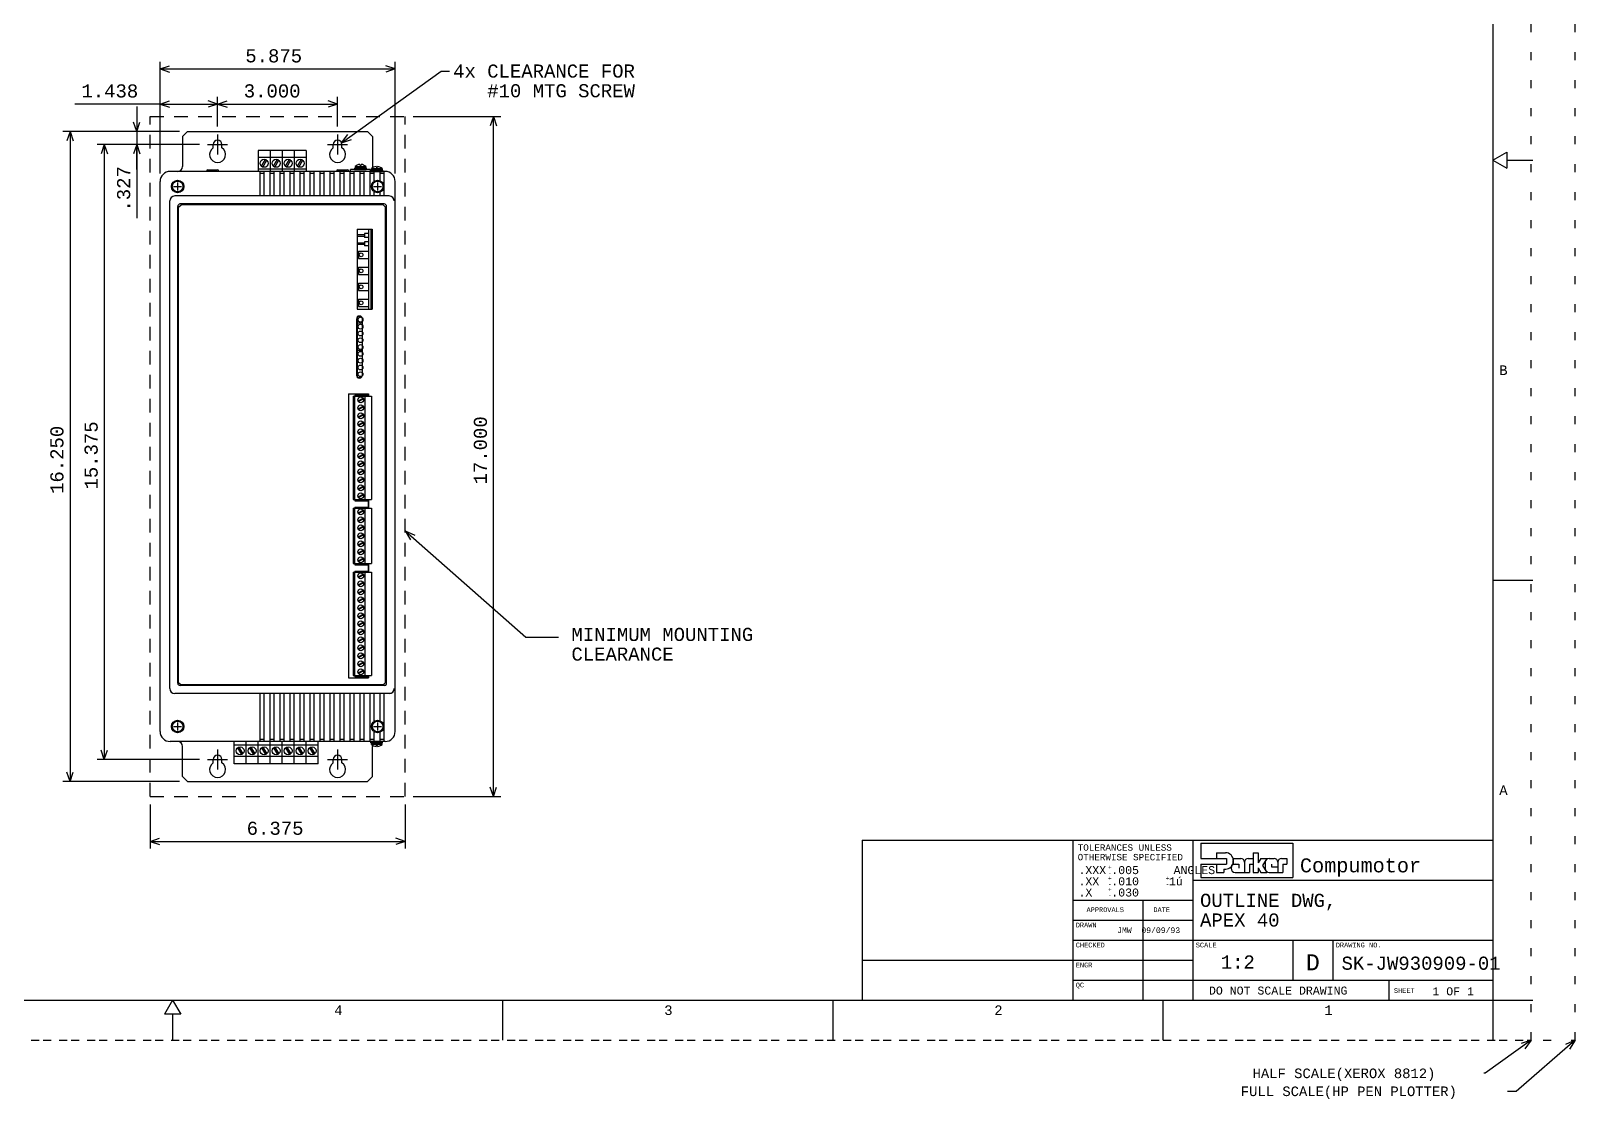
# Model space of a CAD drawing. Extents: x -33.5 to 1, y -1.2 to 21.5.
# Drawn here: x -18.27 to 1.03, y -1.24 to 12.12 of the extents above; entities that cross this region are included whole.
import ezdxf

# ---------------------------------------------------------------- set-up
doc = ezdxf.new("R2010")
doc.units = 0
for name, pattern in [('CENTER', [0.7, 0.4, -0.1, 0.1, -0.1]), ('DASHED', [0.3, 0.17, -0.13]), ('DOT', [0.25, 0, -0.25])]:
    doc.linetypes.add(name, pattern=pattern)
doc.styles.get("Standard").update_dxf_attribs({"font": 'MONOTXT'})

# ---------------------------------------------------------------- blocks, each defined once
blk = doc.blocks.new('*d1')
at = {"layer": 'MC_WHITE'}
for p, q in [((-16.65648, 11.20179), (-17.72256, 11.20179)), ((-16.65648, 10.33436), (-16.65648, 11.29179)), ((-16.65648, 11.20179), (-16.53838, 11.24117)), ((-16.65648, 11.20179), (-16.53838, 11.16242)), ((-16.65648, 11.20179), (-15.93772, 11.20179)), ((-15.93772, 11.20179), (-16.05582, 11.24117)), ((-15.93772, 11.20179), (-16.05582, 11.16242)), ((-15.93772, 10.92064), (-15.93772, 11.29179))]:
    blk.add_line(p, q, dxfattribs=at)
blk.add_text('1.438', height=0.164062, rotation=359.8999, dxfattribs=at).set_placement((-17.6404, 11.28451))
blk = doc.blocks.new('*d2')
at = {"layer": 'MC_WHITE'}
for p, q in [((-15.93772, 10.92064), (-15.93772, 11.29179)), ((-15.93772, 11.20179), (-15.81961, 11.24117)), ((-15.93772, 11.20179), (-15.81961, 11.16242)), ((-15.93772, 11.20179), (-14.43772, 11.20179)), ((-14.43772, 11.20179), (-14.55583, 11.24117)), ((-14.43772, 11.20179), (-14.55583, 11.16242)), ((-14.43772, 10.92064), (-14.43772, 11.29179))]:
    blk.add_line(p, q, dxfattribs=at)
blk.add_text('3.000', height=0.164062, rotation=359.8999, dxfattribs=at).set_placement((-15.61109, 11.28451))
blk = doc.blocks.new('*d3')
at = {"layer": 'MC_GREEN', "color": 3}
for p, q in [((-16.65648, 10.33436), (-16.65648, 11.7301)), ((-16.65648, 11.6401), (-16.53838, 11.67947)), ((-16.65648, 11.6401), (-16.53838, 11.60072)), ((-16.65648, 11.6401), (-13.71896, 11.6401)), ((-13.71896, 11.6401), (-13.83706, 11.67947)), ((-13.71896, 11.6401), (-13.83706, 11.60072)), ((-13.71896, 10.33436), (-13.71896, 11.7301))]:
    blk.add_line(p, q, dxfattribs=at)
blk.add_text('5.875', height=0.164062, rotation=359.8999, dxfattribs=at).set_placement((-15.59157, 11.72282))
blk = doc.blocks.new('*d4')
at = {"layer": 'MC_GREEN', "color": 3}
for p, q in [((-16.94876, 11.17039), (-16.94876, 10.85914)), ((-16.41272, 10.85914), (-17.03876, 10.85914)), ((-16.94876, 10.85914), (-16.98814, 10.97725)), ((-16.94876, 10.85914), (-16.90939, 10.97725)), ((-16.94876, 10.85914), (-16.94876, 10.69564)), ((-16.16272, 10.69564), (-17.03876, 10.69564)), ((-16.94876, 10.69564), (-16.98814, 10.57754)), ((-16.94876, 10.69564), (-16.94876, 9.7756)), ((-16.94876, 10.69564), (-16.90939, 10.57754)), ((-16.94876, 10.3844), (-16.94876, 10.69564))]:
    blk.add_line(p, q, dxfattribs=at)
blk.add_text('.327', height=0.164062, rotation=90, dxfattribs=at).set_placement((-17.03079, 9.857633))
blk = doc.blocks.new('*d5')
at = {"layer": 'MC_GREEN', "color": 3}
for p, q in [((-16.16272, 10.69564), (-17.44475, 10.69564)), ((-17.35474, 10.69564), (-17.39412, 10.57754)), ((-17.35474, 10.69564), (-17.31537, 10.57754)), ((-17.35474, 10.69564), (-17.35474, 3.00814)), ((-17.35474, 3.00814), (-17.39412, 3.126247)), ((-17.35474, 3.00814), (-17.31537, 3.126247)), ((-16.16272, 3.00814), (-17.44475, 3.00814))]:
    blk.add_line(p, q, dxfattribs=at)
blk.add_text('15.375', height=0.164062, rotation=90, dxfattribs=at).set_placement((-17.43677, 6.383497))
blk = doc.blocks.new('*d6')
at = {"layer": 'MC_GREEN', "color": 3}
for p, q in [((-16.41272, 10.85914), (-17.87248, 10.85914)), ((-17.78249, 10.85914), (-17.82185, 10.74103)), ((-17.78249, 10.85914), (-17.7431, 10.74103)), ((-17.78249, 10.85914), (-17.78249, 2.73414)), ((-16.41272, 2.73414), (-17.87248, 2.73414)), ((-17.78249, 2.73414), (-17.82185, 2.852248)), ((-17.78249, 2.73414), (-17.7431, 2.852248))]:
    blk.add_line(p, q, dxfattribs=at)
blk.add_text('16.250', height=0.164062, rotation=90, dxfattribs=at).set_placement((-17.86452, 6.328246))
blk = doc.blocks.new('*d10')
at = {"layer": 'MC_WHITE'}
for p, q in [((-16.78148, 2.44664), (-16.78148, 1.895478)), ((-13.59396, 2.44664), (-13.59396, 1.895478)), ((-16.78148, 1.985478), (-16.66338, 2.024855)), ((-16.78148, 1.985478), (-16.66338, 1.946103)), ((-16.78148, 1.985478), (-13.59396, 1.985478)), ((-13.59396, 1.985478), (-13.71206, 2.024855)), ((-13.59396, 1.985478), (-13.71206, 1.946103))]:
    blk.add_line(p, q, dxfattribs=at)
blk.add_text('6.375', height=0.164062, dxfattribs=at).set_placement((-15.57409, 2.06751))
blk = doc.blocks.new('*d11')
at = {"layer": 'MC_BRIGHTPINKE', "color": 1}
for p, q in [((-13.49396, 11.04664), (-12.39975, 11.04664)), ((-12.48975, 11.04664), (-12.52912, 10.92853)), ((-12.48975, 11.04664), (-12.45037, 10.92853)), ((-12.48975, 2.54664), (-12.48975, 11.04664)), ((-13.49396, 2.54664), (-12.39975, 2.54664)), ((-12.48975, 2.54664), (-12.52912, 2.664748)), ((-12.48975, 2.54664), (-12.45037, 2.664748))]:
    blk.add_line(p, q, dxfattribs=at)
blk.add_text('17.000', height=0.164062, rotation=89.89999, dxfattribs=at).set_placement((-12.5726, 6.446714))

msp = doc.modelspace()

# ---------------------------------------------------------------- linework, layer by layer
at = {"layer": 'MC_BRIGHTPINKE', "color": 1, "linetype": 'DASHED'}
for p, q in [((-16.78148, 11.04664), (-13.59396, 11.04664)), ((-16.78148, 2.54664), (-16.78148, 11.04664)), ((-13.59396, 2.54664), (-13.59396, 11.04664)), ((-16.78148, 2.54664), (-13.59396, 2.54664))]:
    msp.add_line(p, q, dxfattribs=at)
at = {"layer": 'MC_BRIGHTPINKE', "color": 1}
for p, q in [((-13.59396, 5.866138), (-12.08703, 4.537624)), ((-13.59396, 5.866138), (-13.47359, 5.813649)), ((-13.59396, 5.866138), (-13.52679, 5.753302)), ((-12.08703, 4.537624), (-11.67893, 4.537624))]:
    msp.add_line(p, q, dxfattribs=at)
at = {"layer": 'MC_BROWN', "color": 1}
for p, q in [((-14.27771, 10.35956), (-14.27771, 10.38456)), ((-14.02771, 10.38456), (-14.27771, 10.38456)), ((-14.02771, 10.35956), (-14.27771, 10.35956)), ((-14.02771, 10.35956), (-14.02771, 10.38456))]:
    msp.add_line(p, q, dxfattribs=at)
at = {"layer": 'MC_DKGREEN', "color": 3}
for p, q in [((-16.65648, 3.359126), (-16.65648, 10.23436)), ((-13.84396, 10.35936), (-16.53148, 10.35936)), ((-15.40647, 10.05264), (-15.40647, 10.35936)), ((-15.35647, 10.3328), (-15.40647, 10.3328)), ((-15.35647, 10.05264), (-15.35647, 10.35936)), ((-15.28147, 10.05264), (-15.28147, 10.35936)), ((-15.23147, 10.3328), (-15.28147, 10.3328)), ((-15.23147, 10.05264), (-15.23147, 10.35936)), ((-15.15647, 10.05264), (-15.15647, 10.35936)), ((-15.10647, 10.3328), (-15.15647, 10.3328)), ((-15.10647, 10.05264), (-15.10647, 10.35936)), ((-15.03147, 10.05264), (-15.03147, 10.35936)), ((-14.98147, 10.3328), (-15.03147, 10.3328)), ((-14.98147, 10.05264), (-14.98147, 10.35936)), ((-14.90647, 10.05264), (-14.90647, 10.35936)), ((-14.85647, 10.3328), (-14.90647, 10.3328)), ((-14.85647, 10.05264), (-14.85647, 10.35936)), ((-14.78147, 10.05264), (-14.78147, 10.35936)), ((-14.73147, 10.3328), (-14.78147, 10.3328)), ((-14.73147, 10.05264), (-14.73147, 10.35936)), ((-14.65647, 10.05264), (-14.65647, 10.35936)), ((-14.60647, 10.3328), (-14.65647, 10.3328)), ((-14.60647, 10.05264), (-14.60647, 10.35936)), ((-14.53147, 10.05264), (-14.53147, 10.35936)), ((-14.48147, 10.3328), (-14.53147, 10.3328)), ((-14.48147, 10.05264), (-14.48147, 10.35936)), ((-14.40647, 10.05264), (-14.40647, 10.35936)), ((-14.35647, 10.3328), (-14.40647, 10.3328)), ((-14.35647, 10.05264), (-14.35647, 10.35936)), ((-14.28147, 10.05264), (-14.28147, 10.35936)), ((-14.23147, 10.3328), (-14.28147, 10.3328)), ((-14.23147, 10.05264), (-14.23147, 10.35936)), ((-14.15647, 10.05264), (-14.15647, 10.35936)), ((-14.10647, 10.3328), (-14.15647, 10.3328)), ((-14.10647, 10.05264), (-14.10647, 10.35936)), ((-14.03147, 10.05264), (-14.03147, 10.35936)), ((-13.98147, 10.3328), (-14.03147, 10.3328)), ((-13.98147, 10.23652), (-13.98147, 10.35936)), ((-13.90647, 10.24338), (-13.90647, 10.35936)), ((-13.85647, 10.3328), (-13.90647, 10.3328)), ((-13.85647, 10.05264), (-13.85647, 10.35936)), ((-13.71896, 3.359126), (-13.71896, 10.23436)), ((-13.79368, 10.05264), (-16.47285, 10.05264)), ((-13.98147, 10.05264), (-13.98147, 10.10676)), ((-13.90647, 10.05264), (-13.90647, 10.0999)), ((-16.53535, 3.896641), (-16.53535, 9.990142)), ((-16.43535, 3.964141), (-16.43535, 9.922641)), ((-13.85594, 9.952641), (-16.40926, 9.952641)), ((-13.82594, 3.964141), (-13.82594, 9.922641)), ((-13.83094, 3.934141), (-16.40535, 3.934141)), ((-13.76868, 3.834141), (-16.47285, 3.834141)), ((-15.40647, 3.234126), (-15.40647, 3.834141)), ((-15.35647, 3.234126), (-15.35647, 3.834141)), ((-15.28147, 3.234126), (-15.28147, 3.834141)), ((-15.23147, 3.234126), (-15.23147, 3.834141)), ((-15.15647, 3.234126), (-15.15647, 3.834141)), ((-15.15647, 3.234126), (-15.15647, 3.834141)), ((-15.10647, 3.234126), (-15.10647, 3.834141)), ((-15.03147, 3.234126), (-15.03147, 3.834141)), ((-14.98147, 3.234126), (-14.98147, 3.834141)), ((-14.90647, 3.234126), (-14.90647, 3.834141)), ((-14.85647, 3.234126), (-14.85647, 3.834141)), ((-14.78147, 3.234126), (-14.78147, 3.834141)), ((-14.73147, 3.234126), (-14.73147, 3.834141)), ((-14.65647, 3.234126), (-14.65647, 3.834141)), ((-14.60647, 3.234126), (-14.60647, 3.834141)), ((-14.53147, 3.234126), (-14.53147, 3.834141)), ((-14.48147, 3.234126), (-14.48147, 3.834141)), ((-14.40647, 3.234126), (-14.40647, 3.834141)), ((-14.35647, 3.234126), (-14.35647, 3.834141)), ((-14.28147, 3.234126), (-14.28147, 3.834141)), ((-14.23147, 3.234126), (-14.23147, 3.834141)), ((-14.15647, 3.234126), (-14.15647, 3.834141)), ((-14.10647, 3.234126), (-14.10647, 3.834141)), ((-14.03147, 3.234126), (-14.03147, 3.834141)), ((-13.98147, 3.486514), (-13.98147, 3.834141)), ((-13.90647, 3.493377), (-13.90647, 3.834141)), ((-13.85647, 3.234126), (-13.85647, 3.834141)), ((-13.98147, 3.234126), (-13.98147, 3.356761)), ((-13.90647, 3.234126), (-13.90647, 3.349898)), ((-13.84396, 3.234126), (-16.53148, 3.234126)), ((-15.35647, 3.260887), (-15.40647, 3.260887)), ((-15.23147, 3.260887), (-15.28147, 3.260887)), ((-15.10647, 3.260887), (-15.15647, 3.260887)), ((-14.98147, 3.260887), (-15.03147, 3.260887)), ((-14.85647, 3.260887), (-14.90647, 3.260887)), ((-14.73147, 3.260887), (-14.78147, 3.260887)), ((-14.60647, 3.260887), (-14.65647, 3.260887)), ((-14.48147, 3.260887), (-14.53147, 3.260887)), ((-14.35647, 3.260887), (-14.40647, 3.260887)), ((-14.23147, 3.260887), (-14.28147, 3.260887)), ((-14.10647, 3.260887), (-14.15647, 3.260887)), ((-13.98147, 3.260887), (-14.03147, 3.260887)), ((-13.85647, 3.260887), (-13.90647, 3.260887))]:
    msp.add_line(p, q, dxfattribs=at)
for centre in [(-16.43771, 10.17164), (-13.93772, 10.17164), (-16.43771, 3.421638), (-13.93772, 3.421638)]:
    msp.add_circle(centre, 0.07825, dxfattribs=at)
for centre, radius, start, end in [((-16.53148, 10.23436), 0.125, 90, 180), ((-13.84396, 10.23436), 0.125, 0, 90), ((-16.47285, 9.990142), 0.0625, 90, 180), ((-13.79368, 9.990142), 0.0625, 0, 90), ((-16.40535, 9.922641), 0.03, 90, 180), ((-13.85594, 9.922641), 0.03, 0, 90), ((-16.47285, 3.896641), 0.0625, 180, 270), ((-16.40535, 3.964141), 0.029999, 180, 270), ((-13.85594, 3.964141), 0.030001, 270, 360), ((-13.79368, 3.896641), 0.0625, 270, 360), ((-16.53148, 3.359126), 0.125, 180, 270), ((-13.84396, 3.359126), 0.125, 270, 360)]:
    msp.add_arc(centre, radius, start, end, dxfattribs=at)
at = {"layer": 'MC_GREEN', "color": 3}
for p, q in [((-14.38776, 10.71612), (-13.14263, 11.61406)), ((-13.14263, 11.61406), (-13.0374, 11.61406)), ((-14.38776, 10.71612), (-14.3099, 10.82187)), ((-14.38776, 10.71612), (-14.26284, 10.75661))]:
    msp.add_line(p, q, dxfattribs=at)
at = {"layer": 'MC_GREEN', "color": 3, "linetype": 'CENTER'}
for p, q in [((-15.93772, 10.82064), (-15.93772, 10.57064)), ((-14.43772, 10.82064), (-14.43772, 10.57064)), ((-16.06271, 10.69564), (-15.81272, 10.69564)), ((-14.56272, 10.69564), (-14.31272, 10.69564)), ((-15.93772, 3.13314), (-15.93772, 2.88314)), ((-14.43772, 3.13314), (-14.43772, 2.88314)), ((-16.06271, 3.00814), (-15.81272, 3.00814)), ((-14.56272, 3.00814), (-14.31272, 3.00814))]:
    msp.add_line(p, q, dxfattribs=at)
at = {"layer": 'MC_LTBLUE', "color": 4}
for p, q in [((-14.16073, 10.44682), (-14.16073, 10.43672)), ((-14.16073, 10.43672), (-14.14468, 10.43672)), ((-14.14468, 10.44682), (-14.14468, 10.43672)), ((-14.22491, 10.40062), (-14.0805, 10.40062)), ((-14.22491, 10.40062), (-14.22491, 10.38457)), ((-14.22491, 10.38457), (-14.0805, 10.38457)), ((-14.2197, 10.42068), (-14.08571, 10.42068)), ((-14.2197, 10.42068), (-14.2197, 10.40463)), ((-14.2197, 10.40463), (-14.08571, 10.40463)), ((-14.18721, 10.40463), (-14.18721, 10.40062)), ((-14.11821, 10.40463), (-14.11821, 10.40062)), ((-14.08571, 10.42068), (-14.08571, 10.40463)), ((-14.0805, 10.40062), (-14.0805, 10.38457)), ((-14.02118, 10.3754), (-13.87676, 10.3754)), ((-14.02118, 10.3754), (-14.02118, 10.35936)), ((-14.02118, 10.35936), (-13.87676, 10.35936)), ((-14.01596, 10.39546), (-13.88198, 10.39546)), ((-14.01596, 10.39546), (-14.01596, 10.37941)), ((-14.01596, 10.37941), (-13.88198, 10.37942)), ((-13.98347, 10.37941), (-13.98347, 10.3754)), ((-13.95699, 10.42161), (-13.95699, 10.41151)), ((-13.95699, 10.41151), (-13.94095, 10.41151)), ((-13.94095, 10.42161), (-13.94095, 10.41151)), ((-13.91447, 10.37942), (-13.91447, 10.3754)), ((-13.88198, 10.39546), (-13.88198, 10.37942)), ((-13.87676, 10.3754), (-13.87676, 10.35936)), ((-16.48772, 10.17164), (-16.38771, 10.17164)), ((-16.43771, 10.22164), (-16.43771, 10.12164)), ((-13.98772, 10.17164), (-13.88772, 10.17164)), ((-13.93772, 10.22164), (-13.93772, 10.12164)), ((-14.24523, 7.549148), (-14.24523, 6.259143)), ((-14.24523, 7.549148), (-14.01398, 7.549148)), ((-14.22648, 7.549148), (-14.22648, 6.259143)), ((-14.09898, 7.549148), (-14.09898, 6.259143)), ((-14.01398, 7.549148), (-14.01398, 6.259143)), ((-14.18258, 7.490522), (-14.12039, 7.526424)), ((-14.18258, 7.390523), (-14.12039, 7.426425)), ((-14.17758, 7.481862), (-14.11539, 7.517765)), ((-14.17758, 7.381862), (-14.11539, 7.417765)), ((-14.18258, 7.290523), (-14.12039, 7.326426)), ((-14.18258, 7.190523), (-14.12039, 7.226425)), ((-14.17758, 7.28186), (-14.11539, 7.317763)), ((-14.17758, 7.181861), (-14.11539, 7.217763)), ((-14.18258, 7.090523), (-14.12039, 7.126425)), ((-14.18258, 6.990523), (-14.12039, 7.026424)), ((-14.17758, 7.081861), (-14.11539, 7.117764)), ((-14.17758, 6.981861), (-14.11539, 7.017763)), ((-14.18258, 6.890522), (-14.12039, 6.926424)), ((-14.18258, 6.790522), (-14.12039, 6.826425)), ((-14.17758, 6.881861), (-14.11539, 6.917763)), ((-14.17758, 6.78186), (-14.11539, 6.817762)), ((-14.18258, 6.690521), (-14.12039, 6.726423)), ((-14.18258, 6.590521), (-14.12039, 6.626425)), ((-14.17758, 6.681861), (-14.11539, 6.717763)), ((-14.17758, 6.581861), (-14.11539, 6.617764)), ((-14.18258, 6.49052), (-14.12039, 6.526424)), ((-14.18258, 6.390521), (-14.12039, 6.426425)), ((-14.17758, 6.481861), (-14.11539, 6.517764)), ((-14.17758, 6.38186), (-14.11539, 6.417763)), ((-14.24523, 6.259143), (-14.01398, 6.259143)), ((-14.18258, 6.290521), (-14.12039, 6.326424)), ((-14.17758, 6.281861), (-14.11539, 6.317763)), ((-14.24523, 6.149142), (-14.24523, 5.459142)), ((-14.24523, 6.149142), (-14.01398, 6.149142)), ((-14.22648, 6.149142), (-14.22648, 5.459142)), ((-14.18258, 6.090521), (-14.12039, 6.126424)), ((-14.18258, 5.99052), (-14.12039, 6.026423)), ((-14.17758, 6.08186), (-14.11539, 6.117762)), ((-14.17758, 5.98186), (-14.11539, 6.017762)), ((-14.09898, 6.149142), (-14.09898, 5.459142)), ((-14.01398, 6.149142), (-14.01398, 5.459142)), ((-14.18258, 5.890519), (-14.12039, 5.926422)), ((-14.18258, 5.790521), (-14.12039, 5.826423)), ((-14.17758, 5.88186), (-14.11539, 5.917763)), ((-14.17758, 5.781859), (-14.11539, 5.817762)), ((-14.18258, 5.69052), (-14.12039, 5.726424)), ((-14.18258, 5.59052), (-14.12039, 5.626424)), ((-14.17758, 5.68186), (-14.11539, 5.717763)), ((-14.17758, 5.58186), (-14.11539, 5.617764)), ((-14.24523, 5.459142), (-14.01398, 5.459142)), ((-14.18258, 5.490521), (-14.12039, 5.526423)), ((-14.17758, 5.481859), (-14.11539, 5.517762)), ((-14.24523, 5.349146), (-14.24523, 4.059141)), ((-14.24523, 5.349146), (-14.01398, 5.349146)), ((-14.22648, 5.349146), (-14.22648, 4.059141)), ((-14.18258, 5.290521), (-14.12039, 5.326423)), ((-14.18258, 5.19052), (-14.12039, 5.226423)), ((-14.17758, 5.281859), (-14.11539, 5.317763)), ((-14.17758, 5.181859), (-14.11539, 5.217762)), ((-14.09898, 5.349146), (-14.09898, 4.059141)), ((-14.01398, 5.349146), (-14.01398, 4.059141)), ((-14.18258, 5.090522), (-14.12039, 5.126424)), ((-14.18258, 4.99052), (-14.12039, 5.026423)), ((-14.17758, 5.081861), (-14.11539, 5.117763)), ((-14.18258, 4.890521), (-14.12039, 4.926424)), ((-14.18258, 4.790522), (-14.12039, 4.826424)), ((-14.17758, 4.98186), (-14.11539, 5.017762)), ((-14.17758, 4.88186), (-14.11539, 4.917762)), ((-14.18258, 4.69052), (-14.12039, 4.726423)), ((-14.17758, 4.781858), (-14.11539, 4.81776)), ((-14.17758, 4.681858), (-14.11539, 4.717761)), ((-14.18258, 4.59052), (-14.12039, 4.626424)), ((-14.18258, 4.49052), (-14.12039, 4.526423)), ((-14.17758, 4.581859), (-14.11539, 4.617762)), ((-14.17758, 4.481859), (-14.11539, 4.517761)), ((-14.18258, 4.39052), (-14.12039, 4.426423)), ((-14.18258, 4.290521), (-14.12039, 4.326423)), ((-14.17758, 4.38186), (-14.11539, 4.417762)), ((-14.17758, 4.281859), (-14.11539, 4.317762)), ((-14.24523, 4.059141), (-14.01398, 4.059141)), ((-14.18258, 4.190519), (-14.12039, 4.226423)), ((-14.18258, 4.090519), (-14.12039, 4.126423)), ((-14.17758, 4.181859), (-14.11539, 4.217762)), ((-14.17758, 4.081859), (-14.11539, 4.117763)), ((-16.48772, 3.421638), (-16.38771, 3.421638)), ((-16.43771, 3.471638), (-16.43771, 3.371637)), ((-13.98772, 3.421638), (-13.88772, 3.421638)), ((-13.93772, 3.471638), (-13.93772, 3.371637)), ((-14.02118, 3.21808), (-14.02118, 3.234126)), ((-13.87676, 3.234126), (-14.02118, 3.234126)), ((-13.87676, 3.21808), (-14.02118, 3.21808)), ((-13.88198, 3.214067), (-14.01596, 3.214067)), ((-14.01596, 3.198021), (-14.01596, 3.214067)), ((-13.88198, 3.198021), (-14.01596, 3.198021)), ((-13.98347, 3.214067), (-13.98347, 3.21808)), ((-13.94095, 3.181974), (-13.957, 3.181974)), ((-13.957, 3.171873), (-13.957, 3.181974)), ((-13.94095, 3.171873), (-13.94095, 3.181974)), ((-13.91447, 3.214067), (-13.91447, 3.21808)), ((-13.88198, 3.198021), (-13.88198, 3.214067)), ((-13.87676, 3.21808), (-13.87676, 3.234126))]:
    msp.add_line(p, q, dxfattribs=at)
for centre, radius in [((-16.43771, 10.17164), 0.072209), ((-16.43771, 10.17164), 0.066994), ((-13.93772, 10.17164), 0.072209), ((-13.93772, 10.17164), 0.066994), ((-14.14898, 7.504143), 0.03625), ((-14.14898, 7.404143), 0.03625), ((-14.14898, 7.304143), 0.03625), ((-14.14898, 7.204143), 0.03625), ((-14.14898, 7.104143), 0.03625), ((-14.14898, 7.004143), 0.03625), ((-14.14898, 6.904142), 0.03625), ((-14.14898, 6.804143), 0.03625), ((-14.14898, 6.704143), 0.03625), ((-14.14898, 6.604143), 0.03625), ((-14.14898, 6.504143), 0.03625), ((-14.14898, 6.404142), 0.03625), ((-14.14898, 6.304143), 0.03625), ((-14.14898, 6.104141), 0.03625), ((-14.14898, 6.004142), 0.03625), ((-14.14898, 5.904141), 0.03625), ((-14.14898, 5.804142), 0.03625), ((-14.14898, 5.704142), 0.03625), ((-14.14898, 5.604141), 0.03625), ((-14.14898, 5.504142), 0.03625), ((-14.14898, 5.304141), 0.03625), ((-14.14898, 5.204142), 0.03625), ((-14.14898, 5.104141), 0.03625), ((-14.14898, 5.004141), 0.03625), ((-14.14898, 4.904141), 0.03625), ((-14.14898, 4.804141), 0.03625), ((-14.14898, 4.704141), 0.03625), ((-14.14898, 4.604141), 0.03625), ((-14.14898, 4.504141), 0.03625), ((-14.14898, 4.404141), 0.03625), ((-14.14898, 4.304141), 0.03625), ((-14.14898, 4.204141), 0.03625), ((-14.14898, 4.104141), 0.03625), ((-16.43771, 3.421638), 0.072209), ((-16.43771, 3.421638), 0.066994), ((-13.93772, 3.421638), 0.072209), ((-13.93772, 3.421638), 0.066994)]:
    msp.add_circle(centre, radius, dxfattribs=at)
for centre, radius, start, end in [((-14.15271, 10.34916), 0.097996, 94.69627, 133.1292), ((-14.15271, 10.34916), 0.097995, 46.87118, 85.30373), ((-13.94897, 10.32394), 0.097996, 94.69627, 133.1292), ((-13.94897, 10.32394), 0.097995, 46.87118, 85.30373), ((-13.94897, 3.269541), 0.097997, 226.8712, 265.3038), ((-13.94897, 3.269541), 0.097997, 274.6962, 313.1288)]:
    msp.add_arc(centre, radius, start, end, dxfattribs=at)
at = {"layer": 'MC_PINK', "color": 6}
for p, q in [((0, 21), (0, 0)), ((0.000002, 10.5), (0.174997, 10.60103)), ((0.000003, 10.5), (0.174999, 10.39896)), ((0.174999, 10.60104), (0.174999, 10.39896)), ((0.174999, 10.5), (0.5, 10.5)), ((0, 5.25), (0.5, 5.25)), ((-7.879999, 2), (0, 2)), ((-7.879999, 2), (-7.879999, 0)), ((-5.25, 2), (-5.25, 0)), ((-3.75, 2), (-3.75, 0)), ((-3.650013, 1.965), (-3.650013, 1.773)), ((-3.650013, 1.965), (-2.500013, 1.965)), ((-2.500013, 1.965), (-2.500013, 1.535)), ((-3.650013, 1.773), (-3.329014, 1.773)), ((-3.452263, 1.84375), (-3.33975, 1.84375)), ((-3.452263, 1.84375), (-3.452263, 1.773)), ((-3.329014, 1.773), (-3.329014, 1.70225)), ((-3.242514, 1.7725), (-3.149513, 1.7725)), ((-3.242514, 1.7725), (-3.242514, 1.7025)), ((-3.055513, 1.7725), (-2.992514, 1.7725)), ((-2.992514, 1.8425), (-2.992514, 1.5975)), ((-2.992514, 1.8425), (-2.930014, 1.8425)), ((-2.930014, 1.8425), (-2.930014, 1.715635)), ((-2.897183, 1.7725), (-2.929658, 1.716251)), ((-2.897182, 1.7725), (-2.825012, 1.7725)), ((-2.825012, 1.772499), (-2.875529, 1.684999)), ((-2.795513, 1.7725), (-2.732014, 1.7725)), ((-2.638014, 1.7725), (-2.575012, 1.7725)), ((-2.575012, 1.7725), (-2.575012, 1.7025)), ((-3.650013, 1.70225), (-3.329014, 1.70225)), ((-3.650013, 1.70225), (-3.650013, 1.535)), ((-3.452263, 1.70225), (-3.452263, 1.5975)), ((-3.452263, 1.5975), (-3.360514, 1.5975)), ((-3.360514, 1.63925), (-3.360514, 1.5975)), ((-3.360514, 1.63925), (-3.336264, 1.63925)), ((-3.242514, 1.7025), (-3.172512, 1.7025)), ((-3.217512, 1.5975), (-3.040012, 1.5975)), ((-3.172512, 1.7025), (-3.172512, 1.650001)), ((-3.102512, 1.7255), (-3.102512, 1.5975)), ((-3.040012, 1.7025), (-3.040012, 1.5975)), ((-3.040012, 1.7025), (-2.992514, 1.7025)), ((-2.992514, 1.5975), (-2.930014, 1.5975)), ((-2.930014, 1.654366), (-2.930014, 1.5975)), ((-2.929656, 1.65375), (-2.897182, 1.5975)), ((-2.897182, 1.5975), (-2.825012, 1.5975)), ((-2.87553, 1.684999), (-2.825012, 1.597499)), ((-2.842512, 1.7255), (-2.842512, 1.6445)), ((-2.795513, 1.5975), (-2.622513, 1.5975)), ((-2.763763, 1.7025), (-2.763763, 1.6675)), ((-2.763763, 1.6675), (-2.685013, 1.6675)), ((-2.685013, 1.7255), (-2.685013, 1.5975)), ((-2.685013, 1.7255), (-2.685013, 1.5975)), ((-2.622513, 1.7025), (-2.622513, 1.5975)), ((-2.622513, 1.7025), (-2.575012, 1.7025)), ((-3.75, 1.5), (0, 1.5)), ((-3.650013, 1.535), (-2.500013, 1.535)), ((-5.25, 1.25), (-3.75, 1.25)), ((-4.375, 1.25), (-4.375, 0)), ((-5.25, 1), (-3.75, 1)), ((-5.25, 0.75), (0, 0.75)), ((-2.5, 0.75), (-2.5, 0.25)), ((-2, 0.75), (-2, 0.25)), ((-7.879999, 0.5), (-3.75, 0.5)), ((-5.25, 0.25), (0, 0.25)), ((-1.299999, 0.25), (-1.299999, 0)), ((-33, 0), (0, 0)), ((-16.5, 0), (-16.60103, -0.174997)), ((-12.375, 0), (-12.375, -0.5)), ((-8.25, 0), (-8.25, -0.5)), ((-4.125, 0), (-4.125, -0.5)), ((0, 0), (0.5, 0)), ((0, 0), (0, -0.5)), ((-16.39896, -0.174999), (-16.60103, -0.174999)), ((-16.5, -0.000003), (-16.39896, -0.174998)), ((-16.5, -0.174999), (-16.5, -0.5))]:
    msp.add_line(p, q, dxfattribs=at)
for centre, radius, start, end in [((-3.33975, 1.746513), 0.097238, 0, 90), ((-3.149513, 1.7255), 0.047, 0, 90), ((-3.055513, 1.7255), 0.047, 90, 180), ((-2.795513, 1.7255), 0.047, 90, 180), ((-2.732014, 1.7255), 0.047, 0, 90), ((-2.638014, 1.7255), 0.047, 90, 180), ((-3.33975, 1.736487), 0.097238, 270, 360), ((-3.217512, 1.650001), 0.0525, 90, 270), ((-2.795513, 1.6445), 0.047, 180, 270)]:
    msp.add_arc(centre, radius, start, end, dxfattribs=at)
at = {"layer": 'MC_RED', "color": 1}
for p, q in [((-15.43149, 10.62294), (-15.43149, 10.35936)), ((-14.83149, 10.62294), (-15.43149, 10.62294)), ((-15.28149, 10.62294), (-15.28149, 10.35936)), ((-15.13149, 10.62294), (-15.13149, 10.35936)), ((-14.98149, 10.62294), (-14.98149, 10.35936)), ((-14.83149, 10.62294), (-14.83149, 10.35936)), ((-14.83149, 10.53201), (-15.43149, 10.53201)), ((-15.38964, 10.42331), (-15.34065, 10.50816)), ((-15.37232, 10.41331), (-15.32333, 10.49816)), ((-15.23964, 10.42331), (-15.19065, 10.50816)), ((-15.22232, 10.41331), (-15.17333, 10.49816)), ((-15.08964, 10.42331), (-15.04065, 10.50816)), ((-15.07232, 10.41331), (-15.02333, 10.49816)), ((-14.93964, 10.42331), (-14.89065, 10.50816)), ((-14.92232, 10.41331), (-14.87333, 10.49816)), ((-16.05823, 10.37936), (-15.94224, 10.37936)), ((-14.83149, 10.38946), (-15.43149, 10.38946)), ((-14.43324, 10.37936), (-14.31724, 10.37936)), ((-16.42494, 9.913391), (-16.39494, 9.943391)), ((-16.42494, 3.973392), (-16.42494, 9.913392)), ((-13.86746, 9.943391), (-16.39494, 9.943391)), ((-13.83746, 9.913393), (-13.86746, 9.943394)), ((-13.83746, 3.973392), (-13.83746, 9.913392)), ((-14.19521, 9.635841), (-14.19521, 8.635841)), ((-14.19521, 9.635841), (-14.00771, 9.635841)), ((-14.00771, 9.635841), (-14.00771, 8.635841)), ((-14.20147, 8.514151), (-14.20147, 7.81415)), ((-14.19521, 8.635841), (-14.00771, 8.635841)), ((-14.12647, 7.81415), (-14.12647, 8.514151)), ((-14.29997, 7.579146), (-14.04997, 7.579146)), ((-14.29997, 7.579146), (-14.29997, 4.029141)), ((-14.04997, 7.579146), (-14.04997, 7.549148)), ((-14.04997, 6.259143), (-14.04997, 6.149142)), ((-14.04997, 5.459142), (-14.04997, 5.349146)), ((-14.04997, 4.059141), (-14.04997, 4.029141)), ((-16.42494, 3.973392), (-16.39494, 3.943391)), ((-13.86746, 3.943392), (-16.39494, 3.943392)), ((-14.29997, 4.029141), (-14.04997, 4.029141)), ((-13.83745, 3.973392), (-13.86745, 3.943392)), ((-15.73149, 2.955023), (-15.73149, 3.234126)), ((-14.68149, 3.188499), (-15.73149, 3.188499)), ((-15.68964, 3.154649), (-15.64065, 3.069798)), ((-15.67232, 3.164651), (-15.62333, 3.079795)), ((-15.58149, 2.955023), (-15.58149, 3.234126)), ((-15.53964, 3.154653), (-15.49065, 3.069798)), ((-15.52232, 3.164647), (-15.47333, 3.079797)), ((-15.43149, 2.955023), (-15.43149, 3.234126)), ((-15.38964, 3.154653), (-15.34065, 3.069799)), ((-15.37232, 3.164647), (-15.32333, 3.079798)), ((-15.28149, 2.955023), (-15.28149, 3.234126)), ((-15.23964, 3.154652), (-15.19065, 3.069797)), ((-15.22232, 3.164649), (-15.17333, 3.079798)), ((-15.13149, 2.955023), (-15.13149, 3.234126)), ((-15.08964, 3.154651), (-15.04065, 3.069799)), ((-15.07232, 3.164649), (-15.02333, 3.079794)), ((-14.98149, 2.955023), (-14.98149, 3.234126)), ((-14.93964, 3.154651), (-14.89065, 3.069798)), ((-14.92232, 3.164647), (-14.87333, 3.079796)), ((-14.83149, 2.955023), (-14.83149, 3.234126)), ((-14.78964, 3.154648), (-14.74065, 3.069799)), ((-14.77232, 3.16465), (-14.72333, 3.079798)), ((-14.68149, 2.955023), (-14.68149, 3.234126)), ((-14.68149, 3.045945), (-15.73149, 3.045945)), ((-14.68149, 2.955023), (-15.73149, 2.955023))]:
    msp.add_line(p, q, dxfattribs=at)
for centre in [(-15.35649, 10.46074), (-15.20649, 10.46074), (-15.05649, 10.46074), (-14.90649, 10.46074), (-15.65649, 3.117224), (-15.50649, 3.117224), (-15.35649, 3.117224), (-15.20649, 3.117224), (-15.05649, 3.117224), (-14.90649, 3.117224), (-14.75649, 3.117224)]:
    msp.add_circle(centre, 0.05, dxfattribs=at)
for centre, radius, start, end in [((-16.05823, 10.35936), 0.02, 90, 180), ((-15.94224, 10.35936), 0.02, 0, 90), ((-14.43324, 10.35936), 0.02, 90, 180), ((-14.31724, 10.35936), 0.02, 0, 90), ((-14.16397, 8.514151), 0.0375, 0, 180), ((-14.16397, 7.81415), 0.0375, 180, 360)]:
    msp.add_arc(centre, radius, start, end, dxfattribs=at)
at = {"layer": 'MC_WHITE'}
for p, q in [((0.480001, -0.499997), (-0.092223, -0.911949)), ((0.480001, -0.499997), (-0.092223, -0.911949)), ((1.030001, -0.499999), (0.291278, -1.139474)), ((1.030001, -0.499999), (0.291278, -1.139474)), ((0.480001, -0.499997), (0.355054, -0.540384)), ((0.480001, -0.499997), (0.355054, -0.540384)), ((0.480001, -0.499997), (0.402057, -0.605675)), ((0.480001, -0.499997), (0.402057, -0.605675)), ((1.030001, -0.499999), (0.909165, -0.551398)), ((1.030001, -0.499999), (0.909165, -0.551398)), ((1.030001, -0.499999), (0.961819, -0.612223)), ((1.030001, -0.499999), (0.961819, -0.612223)), ((-0.092223, -0.911949), (-0.109561, -0.911949)), ((-0.092223, -0.911949), (-0.109561, -0.911949)), ((0.291278, -1.139474), (0.184617, -1.139474)), ((0.291278, -1.139474), (0.184617, -1.139474))]:
    msp.add_line(p, q, dxfattribs=at)
at = {"layer": 'MC_YELLOW', "color": 2, "linetype": 'DOT'}
for p, q in [((0.480001, -0.5), (0.480001, 21.5)), ((1.030001, -0.5), (1.030001, 21.5)), ((-33.51999, -0.5), (0.480001, -0.5)), ((-32.97, -0.5), (1.030001, -0.5))]:
    msp.add_line(p, q, dxfattribs=at)
at = {"layer": 'MC_YELLOW', "color": 2}
for p, q in [((-16.37521, 10.79663), (-16.31271, 10.85914)), ((-16.31271, 10.85914), (-14.06272, 10.85914)), ((-14.06271, 10.85914), (-14.00021, 10.79664)), ((-16.37521, 10.79664), (-16.37521, 10.42184)), ((-15.99172, 10.65481), (-15.99172, 10.69564)), ((-15.88372, 10.65481), (-15.88372, 10.69564)), ((-14.49172, 10.65481), (-14.49172, 10.69564)), ((-14.38372, 10.65481), (-14.38372, 10.69564)), ((-14.00022, 10.79664), (-14.00022, 10.42164)), ((-14.10147, 9.566842), (-14.19521, 9.566842)), ((-14.10147, 9.546842), (-14.19521, 9.546842)), ((-14.10147, 9.464341), (-14.19521, 9.464341)), ((-14.10147, 9.566842), (-14.12856, 9.566842)), ((-14.05147, 9.581841), (-14.10147, 9.581841)), ((-14.10147, 9.581841), (-14.10147, 9.531842)), ((-14.05147, 9.531842), (-14.10147, 9.531842)), ((-14.05147, 9.479342), (-14.10147, 9.479342)), ((-14.10147, 9.479342), (-14.10147, 9.429341)), ((-14.05147, 9.635841), (-14.05147, 8.635841)), ((-14.02147, 9.635841), (-14.02147, 8.635841)), ((-14.10147, 9.444343), (-14.19521, 9.444343)), ((-14.17647, 9.364341), (-14.17647, 9.269341)), ((-14.17647, 9.364341), (-14.05147, 9.364341)), ((-14.17647, 9.269341), (-14.05147, 9.269341)), ((-14.05147, 9.429341), (-14.10147, 9.429341)), ((-14.17647, 9.164342), (-14.17647, 9.069343)), ((-14.17647, 9.164342), (-14.05147, 9.164342)), ((-14.17647, 9.069343), (-14.05147, 9.069343)), ((-14.17647, 8.964343), (-14.17647, 8.869342)), ((-14.17647, 8.964343), (-14.05147, 8.964343)), ((-14.17647, 8.869342), (-14.05147, 8.869342)), ((-14.17647, 8.764342), (-14.17647, 8.669343)), ((-14.17647, 8.764342), (-14.05147, 8.764342)), ((-14.14526, 8.546651), (-14.19147, 8.546651)), ((-14.19147, 8.546651), (-14.19147, 7.779342)), ((-14.17647, 8.669343), (-14.05147, 8.669343)), ((-14.12647, 8.46415), (-14.19147, 8.46415)), ((-14.12647, 8.46165), (-14.19147, 8.46165)), ((-14.12647, 8.12165), (-14.19147, 8.12165)), ((-14.12647, 8.12165), (-14.16897, 8.12165)), ((-14.15002, 7.779342), (-14.19147, 7.779342)), ((-14.22147, 7.564147), (-14.22147, 7.549148)), ((-14.22147, 7.564147), (-14.05147, 7.564147)), ((-14.05147, 7.549148), (-14.05147, 7.564147)), ((-14.22147, 6.259143), (-14.22147, 6.244143)), ((-14.22147, 6.244143), (-14.05147, 6.244143)), ((-14.05147, 6.149142), (-14.05147, 6.259143)), ((-14.22147, 6.164142), (-14.22147, 6.149142)), ((-14.22147, 6.164142), (-14.05147, 6.164142)), ((-14.22147, 5.459142), (-14.22147, 5.444142)), ((-14.22147, 5.444142), (-14.05147, 5.444142)), ((-14.05147, 5.349146), (-14.05147, 5.459142)), ((-14.22147, 5.364144), (-14.22147, 5.349146)), ((-14.22147, 5.364144), (-14.05147, 5.364144)), ((-14.22147, 4.059141), (-14.22147, 4.044142)), ((-14.05147, 4.044142), (-14.05147, 4.059141)), ((-14.22147, 4.044142), (-14.05147, 4.044142)), ((-16.37521, 2.79664), (-16.37521, 3.171439)), ((-14.00022, 2.79664), (-14.00022, 3.171439)), ((-15.99172, 2.967306), (-15.99172, 3.00814)), ((-15.88372, 2.967306), (-15.88372, 3.00814)), ((-14.49172, 2.967306), (-14.49172, 3.00814)), ((-14.38372, 2.967306), (-14.38372, 3.00814)), ((-16.37521, 2.796638), (-16.31271, 2.734138)), ((-16.31271, 2.73414), (-14.06272, 2.73414)), ((-14.06273, 2.734143), (-14.00023, 2.796643))]:
    msp.add_line(p, q, dxfattribs=at)
for centre, radius in [((-14.14397, 9.316842), 0.02325), ((-14.14397, 9.116841), 0.02325), ((-14.14397, 8.916842), 0.02325), ((-14.14397, 8.716842), 0.02325), ((-14.15147, 8.506652), 0.03), ((-14.15147, 8.41915), 0.03), ((-14.15147, 8.334151), 0.03), ((-14.15147, 8.249152), 0.03), ((-14.15147, 8.164151), 0.03), ((-14.15147, 8.07915), 0.03), ((-14.15147, 7.994151), 0.03), ((-14.15147, 7.909152), 0.03), ((-14.15147, 7.824151), 0.03)]:
    msp.add_circle(centre, radius, dxfattribs=at)
for centre, radius, start, end in [((-15.93772, 10.57064), 0.1, 122.6836, 417.3164), ((-15.93772, 10.69564), 0.054, 0, 180), ((-14.43772, 10.57064), 0.1, 122.6836, 417.3164), ((-14.43772, 10.69564), 0.054, 0, 180), ((-16.43771, 10.42184), 0.0625, 270, 360), ((-13.93772, 10.42164), 0.0625, 180, 192.4744), ((-16.43771, 3.171439), 0.0625, 0, 89.32854), ((-13.93772, 3.171439), 0.0625, 167.5248, 180), ((-15.93772, 2.88314), 0.1, 122.6836, 417.3164), ((-15.93772, 3.00814), 0.054, 0, 180), ((-14.43772, 2.88314), 0.1, 122.6836, 417.3164), ((-14.43772, 3.00814), 0.054, 0, 180)]:
    msp.add_arc(centre, radius, start, end, dxfattribs=at)

# ---------------------------------------------------------------- block references
at = {"layer": 'MC_WHITE'}
for name in ['*d3', '*d1', '*d2', '*d4', '*d11', '*d6', '*d5', '*d10']:
    msp.add_blockref(name, (0, 0), dxfattribs=at)

# ---------------------------------------------------------------- texts
at = {"layer": 'MC_BRIGHTPINKE', "color": 1}
for s, p in [('MINIMUM MOUNTING', (-11.51528, 4.490554)), ('CLEARANCE', (-11.51528, 4.244461))]:
    msp.add_text(s, height=0.164062, dxfattribs=at).set_placement(p)
at = {"layer": 'MC_GREEN', "color": 3}
for s, p in [('4x CLEARANCE FOR', (-12.99363, 11.53203)), ('   #10 MTG SCREW', (-12.99363, 11.28594))]:
    msp.add_text(s, height=0.164062, dxfattribs=at).set_placement(p)
at = {"layer": 'MC_PINK', "color": 6}
for s, height, p in [('B', 0.12, (0.082143, 7.815)), ('A', 0.12, (0.082143, 2.565)), ('TOLERANCES UNLESS', 0.08, (-5.187397, 1.868687)), ('OTHERWISE SPECIFIED', 0.08, (-5.187398, 1.748687)), ('Compumotor', 0.174999, (-2.409614, 1.598272)), ('.XXX  ', 0.099999, (-5.178339, 1.57625)), ('+', 0.05, (-4.807229, 1.638749)), ('-', 0.05, (-4.807229, 1.56375)), ('.005     ANGLES', 0.099999, (-4.767467, 1.57625)), ('1ú', 0.099999, (-4.047336, 1.43625)), ('.XX   ', 0.099999, (-5.178339, 1.43625)), ('.X    ', 0.099999, (-5.178339, 1.29625)), ('+', 0.05, (-4.807229, 1.49875)), ('+', 0.05, (-4.807229, 1.35875)), ('-', 0.05, (-4.807229, 1.42375)), ('.010       ', 0.099999, (-4.767467, 1.43625)), ('.030', 0.099999, (-4.767467, 1.29625)), ('+', 0.05, (-4.087098, 1.49875)), ('-', 0.05, (-4.087098, 1.42375)), ('APPROVALS', 0.06, (-5.076978, 1.101406)), ('-', 0.05, (-4.807229, 1.28375)), ('DATE', 0.06, (-4.241437, 1.101406)), ('DRAWN', 0.06, (-5.211429, 0.910001)), ('CHECKED', 0.06, (-5.211429, 0.660001)), ('SCALE', 0.06, (-3.711429, 0.660001)), ('DRAWING NO.', 0.06, (-1.961429, 0.660001)), ('ENGR', 0.06, (-5.211429, 0.410001)), ('D', 0.2, (-2.334674, 0.373987)), ('QC', 0.06, (-5.211429, 0.160001)), ('DO NOT SCALE DRAWING', 0.099999, (-3.546605, 0.070564)), ('SHEET', 0.06, (-1.234851, 0.090564)), ('4', 0.12, (-14.48036, -0.185)), ('3', 0.12, (-10.35536, -0.185)), ('2', 0.12, (-6.230357, -0.185)), ('1', 0.12, (-2.105357, -0.185))]:
    msp.add_text(s, height=height, dxfattribs=at).set_placement(p)
at = {"layer": 'MC_WHITE'}
for s, p in [('HALF SCALE(XEROX 8812)', (-3.001102, -0.97393)), ('FULL SCALE(HP PEN PLOTTER)', (-3.148611, -1.198332))]:
    msp.add_text(s, height=0.12, dxfattribs=at).set_placement(p)
at = {"layer": 'MC_YELLOW', "color": 2}
for s, height, p in [('OUTLINE DWG,', 0.164062, (-3.658239, 1.166471)), ('APEX 40', 0.164062, (-3.65824, 0.920378)), ('JMW  09/09/93', 0.07, (-4.694311, 0.839662)), ('1:2', 0.164062, (-3.399321, 0.395508)), ('SK-JW930909-01', 0.164062, (-1.889451, 0.38076)), ('1 OF 1', 0.099999, (-0.753816, 0.061457))]:
    msp.add_text(s, height=height, dxfattribs=at).set_placement(p)

doc.saveas('drawing.dxf')
